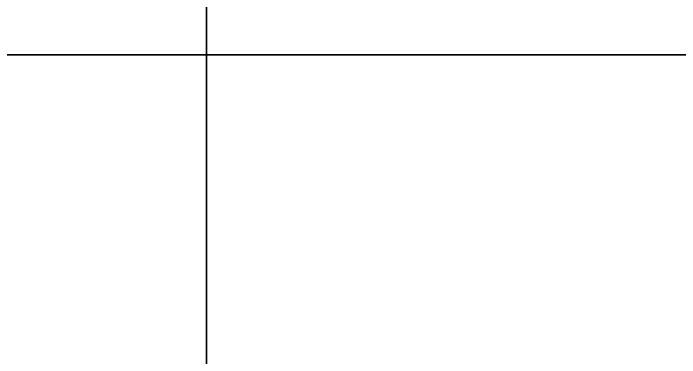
# Model space of a CAD drawing. Extents: x 2450 to 2500, y -1.8 to 2.5.
# Drawn here: x 2469.865 to 2470.538, y 0.264 to 0.612 of the extents above; entities that cross this region are included whole.
import ezdxf

# ---------------------------------------------------------------- set-up
doc = ezdxf.new("R2010")
doc.units = 0
doc.header["$MEASUREMENT"] = 0
doc.layers.add('EXTPINES', color=254, linetype='CONTINUOUS')
doc.layers.add('RIEL', color=254, linetype='CONTINUOUS')

msp = doc.modelspace()

# ---------------------------------------------------------------- meshes
at = {"layer": 'EXTPINES', "color": 55}
mesh = msp.add_polyface(dxfattribs=at)
corners = [(2470.06, -0.5, -1965.1), (2476.86, -0.5, -1965.1), (2470.06, 1, -1965.1), (2476.86, 1, -1965.1), (2470.06, 1, -1970.5), (2476.86, 1, -1970.5), (2470.06, -0.5, -1970.5), (2476.86, -0.5, -1970.5)]
mesh.append_faces([[corners[k] for k in face] for face in [(2, 3, 0), (3, 1, 0), (4, 5, 2), (5, 3, 2), (6, 7, 4), (7, 5, 4), (0, 1, 6), (1, 7, 6), (3, 5, 1), (5, 7, 1), (4, 2, 6), (2, 0, 6)]], dxfattribs={"color": 55})
at = {"layer": 'RIEL', "color": 251}
mesh = msp.add_polyface(dxfattribs=at)
corners = [(2455.47, -0.53, -1979.3), (2495.47, -0.53, -1979.3), (2455.47, 0.57, -1979.3), (2495.47, 0.57, -1979.3), (2455.47, 0.57, -1979.7), (2495.47, 0.57, -1979.7), (2455.47, -0.53, -1979.7), (2495.47, -0.53, -1979.7)]
mesh.append_faces([[corners[k] for k in face] for face in [(2, 3, 0), (3, 1, 0), (4, 5, 2), (5, 3, 2), (6, 7, 4), (7, 5, 4), (0, 1, 6), (1, 7, 6), (3, 5, 1), (5, 7, 1), (4, 2, 6), (2, 0, 6)]], dxfattribs={"color": 251})

doc.saveas('drawing.dxf')
